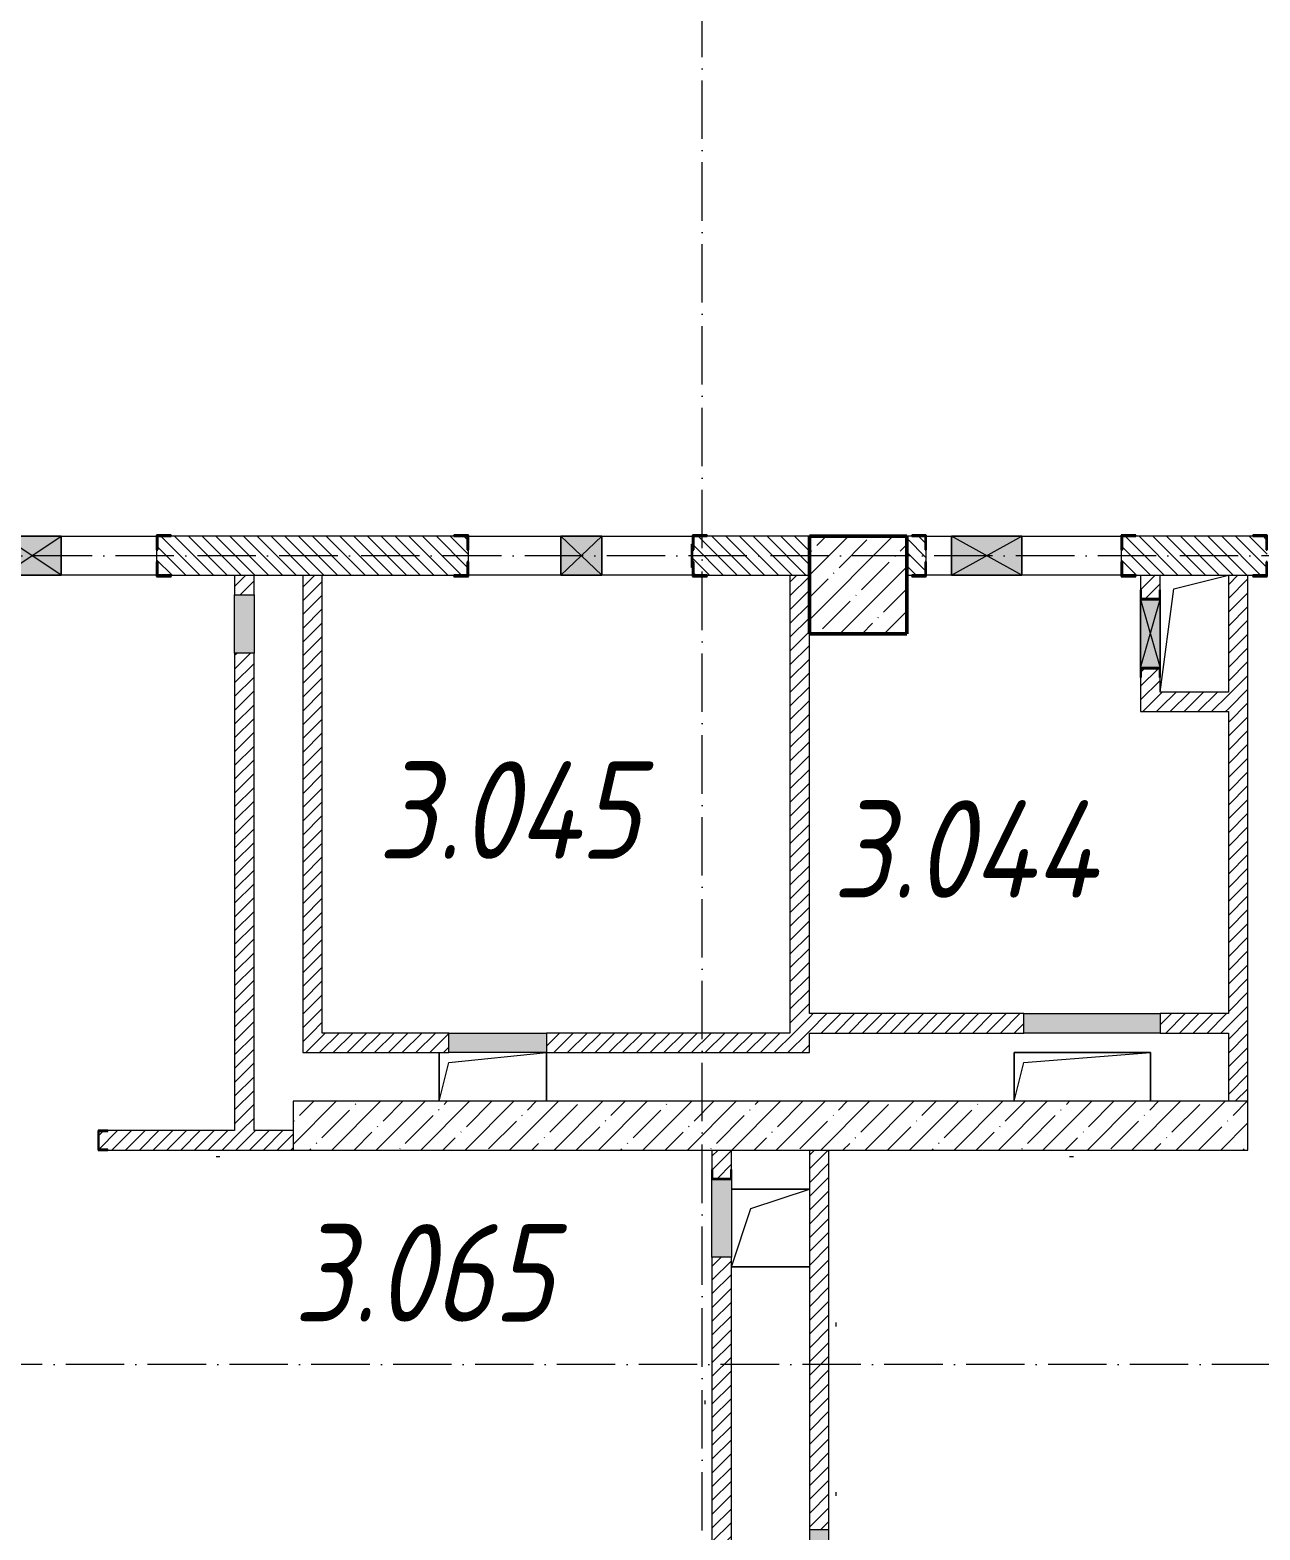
# Model space of a CAD drawing. Header units: millimetres. Extents: x -213536 to 1564669, y -45299 to 942238.
# Drawn here: x 148829 to 155142, y 459997 to 467695 of the extents above; entities that cross this region are included whole.
import ezdxf

# ---------------------------------------------------------------- set-up
doc = ezdxf.new("R2010")
doc.units = ezdxf.units.MM
doc.linetypes.add('50_200_ШТРИХ_1Т_ш5_п1_п1_', pattern=[700, 500, -100, 0, -100])
for name, color, linetype, lineweight in [('A-DETL-GENF-OTLN', 7, 'Continuous', 9), ('A-FLOR-____-OTLN', 7, 'Continuous', 9), ('A-GENM-____-MCUT', 7, 'Continuous', 25), ('A-GENM-____-OTLN', 7, 'Continuous', 9), ('A-GENM-____-OTLN-1', 7, 'Continuous', 25), ('A-GLAZ-____-OTLN', 7, 'Continuous', 9), ('A-WALL-____-MCUT-1', 7, 'Continuous', 9), ('A-WALL-____-MCUT-3', 7, 'Continuous', 9), ('A-WALL-____-PATT-1', 7, 'Continuous', 9), ('A-WALL-FNSH-MCUT-1', 7, 'Continuous', 9), ('I-WALL-____-OTLN', 7, 'Continuous', 9), ('S-COLS-____-MCUT', 7, 'Continuous', 50), ('S-COLS-____-OTLN', 7, 'Continuous', 9), ('S-GRID-____-OTLN-1', 7, '50_200_ШТРИХ_1Т_ш5_п1_п1_', 9), ('Марки помещений', 7, 'Continuous', 9)]:
    doc.layers.add(name, color=color, linetype=linetype, lineweight=lineweight)
doc.styles.add('ISOCPEUR_I_2', font='isocpeui.ttf', dxfattribs={"width": 0.85, "height": 2.3})
pattern_1 = [(135, (142429.057, 459015.94), (-35.35534, -35.35534), [])]
pattern_2 = [(45, (142429.057, 459015.94), (-35.35534, 35.35534), [])]

# ---------------------------------------------------------------- blocks, each defined once
blk = doc.blocks.new('BSC_Колонна _Прямоугольная - 500х500-V70-АР1_План отверстий 3 этажа в осях 1-64_А-ГГ')
at = {"layer": 'S-COLS-____-OTLN'}
h = blk.add_hatch(dxfattribs=at)
h.set_pattern_fill('FP_107', color=256, style=0, pattern_type=2)
h.set_pattern_definition([(45, (-10650, -5831.04), (-114.0493, 114.0493), []), (45, (-10535.95, -5831.04), (-114.0493, 114.0493), [201.612, -40.322, 3.353, -36.97])])
h.paths.add_polyline_path([(-58.9, -250), (250, -250), (250, 250), (-250, 250), (-250, -250)], flags=0)
at = {"layer": 'S-COLS-____-MCUT'}
for p, q in [((250, 250), (-250, 250)), ((-250, 250), (-250, -250)), ((250, -250), (250, 250)), ((-250, -250), (250, -250))]:
    blk.add_line(p, q, dxfattribs=at)
blk = doc.blocks.new('Фахверк_СКБ_Уголок - 200_3960_зеркало-28268689-АР1_План отверстий 3 этажа в осях 1-64_А-ГГ')
at = {"layer": 'A-GENM-____-MCUT'}
for p, q in [((200, 156), (125, 156)), ((125, 156), (125, 81)), ((200, 150), (200, 156)), ((125, 81), (131, 81)), ((131, 81), (131, 150)), ((131, 150), (200, 150)), ((131, 19), (125, 19)), ((125, 19), (125, -56)), ((131, -50), (131, 19)), ((125, -56), (200, -56)), ((200, -50), (131, -50)), ((200, -56), (200, -50))]:
    blk.add_line(p, q, dxfattribs=at)
blk = doc.blocks.new('154_Стойка_СКБ_Уголок - СМ-2180_200-28268025-АР1_План отверстий 3 этажа в осях 1-64_А-ГГ')
at = {"layer": 'A-GENM-____-MCUT'}
for p, q in [((125, 156), (125, 81)), ((200, 156), (125, 156)), ((200, 150), (200, 156)), ((125, 81), (131, 81)), ((131, 81), (131, 150)), ((131, 150), (200, 150)), ((131, 19), (125, 19)), ((125, 19), (125, -56)), ((131, -50), (131, 19)), ((125, -56), (200, -56)), ((200, -50), (131, -50)), ((200, -56), (200, -50))]:
    blk.add_line(p, q, dxfattribs=at)
blk = doc.blocks.new('Стойка_Влож_Полоса боковая - Полоса-V165-АР1_План отверстий 3 этажа в осях 1-64_А-ГГ')
at = {"layer": 'A-GENM-____-OTLN'}
for p, q in [((-5, 60), (0, 60)), ((-5, -60), (-5, 60)), ((0, -60), (-5, -60))]:
    blk.add_line(p, q, dxfattribs=at)
blk = doc.blocks.new('154_Фахверк_СКБ_Швеллер - Тип_100_3960-28331862-АР1_План отверстий 3 этажа в осях 1-64_А-ГГ')
at = {"layer": 'A-GENM-____-MCUT'}
for p, q in [((175, 50), (125, 50)), ((125, 50), (125, -50)), ((128, 47), (175, 47)), ((128, -47), (128, 47)), ((175, 47), (175, 50)), ((125, -50), (175, -50)), ((175, -47), (128, -47)), ((175, -50), (175, -47))]:
    blk.add_line(p, q, dxfattribs=at)
blk = doc.blocks.new('AR_Отверстие Ниша - Лючок-32406162-АР1_План отверстий 3 этажа в осях 1-64_А-ГГ')
at = {"layer": 'A-GLAZ-____-OTLN'}
blk.add_hatch(color=256, dxfattribs=at).paths.add_polyline_path([(-150, -50), (150, -50), (150, 50), (-150, 50)], flags=0)
for p, q in [((-150, 50), (150, 50)), ((-150, -50), (-150, 50)), ((150, 50), (150, -50)), ((150, -50), (-150, -50))]:
    blk.add_line(p, q, dxfattribs=at)
blk = doc.blocks.new('AR_Отверстие Ниша - Лючок-32405374-АР1_План отверстий 3 этажа в осях 1-64_А-ГГ')
at = {"layer": 'A-GLAZ-____-OTLN'}
blk.add_hatch(color=256, dxfattribs=at).paths.add_polyline_path([(200, -47), (200, 50), (-200, 50), (-200, -50), (200, -50)], flags=0)
for p, q in [((200, 50), (-200, 50)), ((200, -50), (200, 50)), ((-200, -50), (200, -50))]:
    blk.add_line(p, q, dxfattribs=at)
blk = doc.blocks.new('AR_Отверстие Ниша - Лючок-32406186-АР1_План отверстий 3 этажа в осях 1-64_А-ГГ')
at = {"layer": 'A-GLAZ-____-OTLN'}
blk.add_hatch(color=256, dxfattribs=at).paths.add_polyline_path([(350, -50), (350, 50), (-350, 50), (-350, -50)], flags=0)
for p, q in [((-350, 50), (350, 50)), ((-350, -50), (-350, 50)), ((350, 50), (350, -50)), ((350, -50), (-350, -50))]:
    blk.add_line(p, q, dxfattribs=at)
blk = doc.blocks.new('AR_Отверстие Ниша - Лючок-32402598-АР1_План отверстий 3 этажа в осях 1-64_А-ГГ')
at = {"layer": 'A-GLAZ-____-OTLN'}
blk.add_hatch(color=256, dxfattribs=at).paths.add_polyline_path([(250, -50), (250, 50), (-250, 50), (-250, -50), (23.6, -50)], flags=0)
for p, q in [((-250, 50), (250, 50)), ((-250, -50), (-250, 50)), ((250, 50), (250, -50)), ((250, -50), (-250, -50))]:
    blk.add_line(p, q, dxfattribs=at)
blk = doc.blocks.new('AR_Отверстие Ниша - Лючок-32405436-АР1_План отверстий 3 этажа в осях 1-64_А-ГГ')
at = {"layer": 'A-GLAZ-____-OTLN'}
blk.add_hatch(color=256, dxfattribs=at).paths.add_polyline_path([(-200, -50), (200, -50), (200, 50), (-200, 50)], flags=0)
for p, q in [((-200, 50), (200, 50)), ((-200, -50), (-200, 50)), ((200, -50), (-200, -50))]:
    blk.add_line(p, q, dxfattribs=at)
blk = doc.blocks.new('154_Фахверк_СКБ_Швеллер - Тип_100_3960_зеркало-29769493-АР1_План отверстий 3 этажа в осях 1-64_А-ГГ')
at = {"layer": 'A-GENM-____-MCUT'}
for p, q in [((175, 50), (125, 50)), ((125, 50), (125, -50)), ((128, 47), (175, 47)), ((128, -47), (128, 47)), ((175, 47), (175, 50)), ((125, -50), (175, -50)), ((175, -47), (128, -47)), ((175, -50), (175, -47))]:
    blk.add_line(p, q, dxfattribs=at)
blk = doc.blocks.new('AR_Отверстие прямоугольное _в плите_ - AR_Отверстие прямоугольное _в плите_-30459209-АР1_План отверстий 3 этажа в осях 1-64_А-ГГ')
at = {"layer": 'A-GENM-____-OTLN'}
for p, q in [((-275, 125), (-275, -125)), ((-225, 75), (275, 125)), ((275, -125), (275, 125)), ((-275, -125), (-225, 75))]:
    blk.add_line(p, q, dxfattribs=at)
blk = doc.blocks.new('AR_Отверстие прямоугольное _в плите_ - AR_Отверстие прямоугольное _в плите_-30459211-АР1_План отверстий 3 этажа в осях 1-64_А-ГГ')
at = {"layer": 'A-GENM-____-OTLN'}
for p, q in [((200, 200), (-200, 200)), ((-100, 100), (200, 200)), ((-200, -200), (-100, 100)), ((-200, -200), (200, -200))]:
    blk.add_line(p, q, dxfattribs=at)
blk = doc.blocks.new('AR_Отверстие прямоугольное _в плите_ - AR_Отверстие прямоугольное _в плите_-30459221-АР1_План отверстий 3 этажа в осях 1-64_А-ГГ')
at = {"layer": 'A-GENM-____-OTLN'}
for p, q in [((350, 125), (-350, 125)), ((-350, 125), (-350, -125)), ((-300, 75), (350, 125)), ((350, -125), (350, 125)), ((-350, -125), (-300, 75))]:
    blk.add_line(p, q, dxfattribs=at)
blk = doc.blocks.new('AR_Отверстие прямоугольное _в плите_ - AR_Отверстие прямоугольное _в плите_-30552533-АР1_План отверстий 3 этажа в осях 1-64_А-ГГ')
at = {"layer": 'A-GENM-____-OTLN'}
for p, q in [((-105, 230), (175, 300)), ((-175, -300), (-105, 230))]:
    blk.add_line(p, q, dxfattribs=at)
blk = doc.blocks.new('AR_Отверстие прямоугольное _в стене__БезПР - AR_Отверстие прямоугольное _в стене__БезПР-36428349-АР1_План отверстий 3 этажа в осях 1-64_А-ГГ')
at = {"layer": 'A-GLAZ-____-OTLN'}
blk.add_hatch(color=256, dxfattribs=at).paths.add_polyline_path([(-150, 100), (-150, -100), (150, -100), (150, 100)], flags=0)
at = {"layer": 'A-DETL-GENF-OTLN'}
for p, q in [((-150, -100), (-150, 100)), ((-150, 100), (150, 100)), ((150, 100), (-150, -100)), ((-150, 100), (150, -100)), ((150, 100), (-150, 100)), ((-150, 100), (-150, -100)), ((150, 100), (150, -100)), ((150, -100), (150, 100)), ((150, -100), (-150, -100)), ((-150, -100), (150, -100))]:
    blk.add_line(p, q, dxfattribs=at)
at = {"layer": 'A-GLAZ-____-OTLN'}
blk.add_line((150, 100), (-150, 100), dxfattribs=at)
blk = doc.blocks.new('AR_Отверстие прямоугольное _в стене__БезПР - AR_Отверстие прямоугольное _в стене__БезПР-36899618-АР1_План отверстий 3 этажа в осях 1-64_А-ГГ')
at = {"layer": 'A-GLAZ-____-OTLN'}
blk.add_hatch(color=256, dxfattribs=at).paths.add_polyline_path([(-105, 100), (-105, -100), (105, -100), (105, 100)], flags=0)
at = {"layer": 'A-DETL-GENF-OTLN'}
for p, q in [((-105, -100), (-105, 100)), ((-105, 100), (105, 100)), ((105, 100), (-105, -100)), ((-105, 100), (105, -100)), ((105, 100), (-105, 100)), ((-105, 100), (-105, -100)), ((105, 100), (105, -100)), ((105, -100), (105, 100)), ((105, -100), (-105, -100)), ((-105, -100), (105, -100))]:
    blk.add_line(p, q, dxfattribs=at)
blk = doc.blocks.new('AR_Отверстие прямоугольное _в стене_ - AR_Отверстие прямоугольное _в стене__ОВ-36986906-АР1_План отверстий 3 этажа в осях 1-64_А-ГГ')
at = {"layer": 'A-GLAZ-____-OTLN'}
blk.add_hatch(color=256, dxfattribs=at).paths.add_polyline_path([(-175, -47), (-175, -50), (175, -50), (175, 50), (-175, 50), (-175, 47)], flags=0)
at = {"layer": 'A-DETL-GENF-OTLN'}
for p, q in [((-175, 50), (175, 50)), ((175, 50), (-175, -50)), ((-175, 50), (175, -50)), ((175, 50), (-175, 50)), ((175, -50), (-175, -50)), ((-175, -50), (175, -50))]:
    blk.add_line(p, q, dxfattribs=at)
blk = doc.blocks.new('AR_Отверстие прямоугольное _в стене_ - AR_Отверстие прямоугольное _в стене__ОВ-36986394-АР1_План отверстий 3 этажа в осях 1-64_А-ГГ')
at = {"layer": 'A-GLAZ-____-OTLN'}
blk.add_hatch(color=256, dxfattribs=at).paths.add_polyline_path([(-180, 100), (-180, -100), (180, -100), (180, 100)], flags=0)
at = {"layer": 'A-DETL-GENF-OTLN'}
for p, q in [((-180, -100), (-180, 100)), ((-180, 100), (180, 100)), ((180, 100), (-180, -100)), ((-180, 100), (180, -100)), ((180, 100), (-180, 100)), ((-180, 100), (-180, -100)), ((180, 100), (180, -100)), ((180, -100), (180, 100)), ((180, -100), (-180, -100)), ((-180, -100), (180, -100))]:
    blk.add_line(p, q, dxfattribs=at)

msp = doc.modelspace()

# ---------------------------------------------------------------- hatches: boundary and pattern name
at = {"layer": 'A-WALL-____-PATT-1'}
h = msp.add_hatch(dxfattribs=at)
h.set_pattern_fill('FP_6', color=256, style=0, pattern_type=2)
h.set_pattern_definition(pattern_1)
h.paths.add_polyline_path([(152235.1, 464897), (152829.1, 464897), (152829.1, 465097), (152235.1, 465097), (152235.1, 465028), (152229.1, 465028), (152229.1, 464966), (152235.1, 464966)], flags=0)
h.paths.add_polyline_path([(149485.2, 464897), (151073.1, 464897), (151073.1, 464966), (151079.1, 464966), (151079.1, 465028), (151073.1, 465028), (151073.1, 465097), (149485.1, 465097), (149485.1, 465028), (149479.1, 465028), (149479.1, 464966), (149485.1, 464966), (149485.1, 464897)], flags=0)
h.paths.add_polyline_path([(148229.1, 464897), (148323.1, 464897), (148323.1, 464966), (148329.1, 464966), (148329.1, 465028), (148323.1, 465028), (148323.1, 465097), (148229.1, 465097), (148229.1, 464991)], flags=0)
h = msp.add_hatch(dxfattribs=at)
h.set_pattern_fill('FP_6', color=256, style=0, pattern_type=2)
h.set_pattern_definition(pattern_1)
h.paths.add_polyline_path([(156829.1, 464897), (156829.1, 465097), (156335.1, 465097), (156335.1, 465028), (156329.1, 465028), (156329.1, 464966), (156335.1, 464966), (156335.1, 464897), (156555.1, 464897)], flags=0)
h.paths.add_polyline_path([(154787.6, 464897), (155173.1, 464897), (155173.1, 464966), (155179.1, 464966), (155179.1, 465028), (155173.1, 465028), (155173.1, 465097), (154435.1, 465097), (154435.1, 465028), (154429.1, 465028), (154429.1, 464966), (154435.1, 464966), (154435.1, 464897), (154504.1, 464897)], flags=0)
h.paths.add_polyline_path([(153329.1, 464897), (153423.1, 464897), (153423.1, 464966), (153429.1, 464966), (153429.1, 465028), (153423.1, 465028), (153423.1, 465097), (153329.1, 465097), (153329.1, 464910.2)], flags=0)
h = msp.add_hatch(dxfattribs=at)
h.set_pattern_fill('FP_5', color=256, style=0, pattern_type=2)
h.set_pattern_definition(pattern_2)
h.paths.add_polyline_path([(149879.1, 462047), (149979.1, 462047), (149979.1, 464497), (149879.1, 464497), (149879.1, 463190.1)], flags=0)
h.paths.add_polyline_path([(149879.1, 464797), (149979.1, 464797), (149979.1, 464897), (149879.1, 464897)], flags=0)
h = msp.add_hatch(dxfattribs=at)
h.set_pattern_fill('FP_5', color=256, style=0, pattern_type=2)
h.set_pattern_definition(pattern_2)
h.paths.add_polyline_path([(150329.1, 462547), (150329.1, 464897), (150229.1, 464897), (150229.1, 462547)], flags=0)
h = msp.add_hatch(dxfattribs=at)
h.set_pattern_fill('FP_5', color=256, style=0, pattern_type=2)
h.set_pattern_definition(pattern_2)
h.paths.add_polyline_path([(152729.1, 462547), (152829.1, 462547), (152829.1, 464897), (152729.1, 464897), (152729.1, 463190.1)], flags=0)
h = msp.add_hatch(dxfattribs=at)
h.set_pattern_fill('FP_5', color=256, style=0, pattern_type=2)
h.set_pattern_definition(pattern_2)
h.paths.add_polyline_path([(154629.1, 464197), (154629.1, 464372), (154626.1, 464372), (154626.1, 464419), (154532.1, 464419), (154532.1, 464372), (154529.1, 464372), (154529.1, 464197)], flags=0)
h.paths.add_polyline_path([(154626.1, 464775), (154626.1, 464822), (154629.1, 464822), (154629.1, 464897), (154529.1, 464897), (154529.1, 464822), (154532.1, 464822), (154532.1, 464775), (154549.4, 464775)], flags=0)
h = msp.add_hatch(dxfattribs=at)
h.set_pattern_fill('FP_5', color=256, style=0, pattern_type=2)
h.set_pattern_definition(pattern_2)
h.paths.add_polyline_path([(155079.1, 462197), (155079.1, 464897), (154979.1, 464897), (154979.1, 462197)], flags=0)
h = msp.add_hatch(dxfattribs=at)
h.set_pattern_fill('FP_5', color=256, style=0, pattern_type=2)
h.set_pattern_definition(pattern_2)
h.paths.add_polyline_path([(154979.1, 464197), (154979.1, 464297), (154629.1, 464297), (154629.1, 464197), (154787.6, 464197)], flags=0)
h = msp.add_hatch(dxfattribs=at)
h.set_pattern_fill('FP_5', color=256, style=0, pattern_type=2)
h.set_pattern_definition(pattern_2)
h.paths.add_polyline_path([(154787.6, 462547), (154979.1, 462547), (154979.1, 462647), (154629.1, 462647), (154629.1, 462547)], flags=0)
h.paths.add_polyline_path([(153929.1, 462547), (153929.1, 462647), (152829.1, 462647), (152829.1, 462547), (153020.2, 462547)], flags=0)
h = msp.add_hatch(dxfattribs=at)
h.set_pattern_fill('FP_5', color=256, style=0, pattern_type=2)
h.set_pattern_definition(pattern_2)
h.paths.add_polyline_path([(152829.1, 462447), (152829.1, 462547), (151479.1, 462547), (151479.1, 462447)], flags=0)
h.paths.add_polyline_path([(150979.1, 462447), (150979.1, 462547), (150229.1, 462547), (150229.1, 462447)], flags=0)
h = msp.add_hatch(dxfattribs=at)
h.set_pattern_fill('FP_38', color=256, style=0, pattern_type=2)
h.set_pattern_definition([(45, (142429.06, 459015.94), (-114.0493, 114.0493), []), (45, (142543.1, 459015.94), (-114.0493, 114.0493), [201.612, -40.322, 3.353, -36.97])])
h.paths.add_polyline_path([(155079.1, 461947), (155079.1, 462197), (150179.1, 462197), (150179.1, 461947), (154787.6, 461947)], flags=0)
h = msp.add_hatch(dxfattribs=at)
h.set_pattern_fill('FP_5', color=256, style=0, pattern_type=2)
h.set_pattern_definition(pattern_2)
h.paths.add_polyline_path([(150179.1, 461947), (150179.1, 462047), (149229.1, 462047), (149229.1, 462044), (149182.1, 462044), (149182.1, 461950), (149229.1, 461950), (149229.1, 461947), (149485.2, 461947)], flags=0)
h = msp.add_hatch(dxfattribs=at)
h.set_pattern_fill('FP_5', color=256, style=0, pattern_type=2)
h.set_pattern_definition(pattern_2)
h.paths.add_polyline_path([(152429.1, 457347), (152429.1, 457597), (152329.1, 457597), (152329.1, 457347)], flags=0)
h.paths.add_polyline_path([(152329.1, 457997), (152429.1, 457997), (152429.1, 459547), (152426.1, 459547), (152426.1, 459594), (152332.1, 459594), (152332.1, 459547), (152329.1, 459547), (152329.1, 458029.9)], flags=0)
h.paths.add_polyline_path([(152332.2, 459597), (152429.1, 459597), (152429.1, 461397), (152329.1, 461397), (152329.1, 459597), (152332.1, 459597)], flags=0)
h.paths.add_polyline_path([(152426.1, 461800), (152426.1, 461847), (152429.1, 461847), (152429.1, 461947), (152329.1, 461947), (152329.1, 461847), (152332.1, 461847), (152332.1, 461800)], flags=0)
h = msp.add_hatch(dxfattribs=at)
h.set_pattern_fill('FP_5', color=256, style=0, pattern_type=2)
h.set_pattern_definition(pattern_2)
h.paths.add_polyline_path([(152929.1, 457597), (152929.1, 459547), (152926.1, 459547), (152926.1, 459594), (152832.1, 459594), (152832.1, 459547), (152829.1, 459547), (152829.1, 457597)], flags=0)
h.paths.add_polyline_path([(152929.1, 459997), (152929.1, 461947), (152829.1, 461947), (152829.1, 459997)], flags=0)

# ---------------------------------------------------------------- linework, layer by layer
at = {"layer": 'A-FLOR-____-OTLN'}
for p, q in [((150929.1, 462197), (150929.1, 462447)), ((151479.1, 462447), (151479.1, 462197)), ((153879.1, 462447), (154579.1, 462447)), ((153879.1, 462197), (153879.1, 462447)), ((154579.1, 462447), (154579.1, 462197)), ((152429.1, 461747), (152829.1, 461747)), ((152829.1, 461347), (152429.1, 461347))]:
    msp.add_line(p, q, dxfattribs=at)
at = {"layer": 'A-WALL-____-MCUT-1'}
for p, q in [((155079.1, 462197), (150179.1, 462197)), ((150179.1, 462197), (150179.1, 461947)), ((155079.1, 461947), (155079.1, 462197)), ((150179.1, 461947), (155079.1, 461947))]:
    msp.add_line(p, q, dxfattribs=at)
at = {"layer": 'A-WALL-____-MCUT-3'}
for p, q in [((151004.1, 465097), (149554.1, 465097)), ((152829.1, 465097), (152304.1, 465097)), ((153354.1, 465097), (153329.1, 465097)), ((155104.1, 465097), (154504.1, 465097)), ((149479.1, 465028), (149479.1, 464966)), ((151079.1, 464966), (151079.1, 465028)), ((152229.1, 465028), (152229.1, 464966)), ((153429.1, 464966), (153429.1, 465028)), ((154429.1, 465028), (154429.1, 464966)), ((149554.1, 464897), (151004.1, 464897)), ((152304.1, 464897), (152829.1, 464897)), ((153329.1, 464897), (153354.1, 464897)), ((154504.1, 464897), (155104.1, 464897))]:
    msp.add_line(p, q, dxfattribs=at)
at = {"layer": 'A-WALL-FNSH-MCUT-1'}
for p, q in [((149879.1, 464897), (149879.1, 464797)), ((149979.1, 464797), (149979.1, 464897)), ((150229.1, 464897), (150229.1, 462447)), ((150329.1, 462547), (150329.1, 464897)), ((152729.1, 464897), (152729.1, 462547)), ((154529.1, 464897), (154529.1, 464822)), ((154629.1, 464822), (154629.1, 464897)), ((154979.1, 464897), (154979.1, 464297)), ((155079.1, 462197), (155079.1, 464897)), ((152829.1, 462647), (152829.1, 464597)), ((149879.1, 464497), (149879.1, 462047)), ((149979.1, 462047), (149979.1, 464497)), ((154529.1, 464372), (154529.1, 464197)), ((154629.1, 464297), (154629.1, 464372)), ((154979.1, 464297), (154629.1, 464297)), ((154529.1, 464197), (154979.1, 464197)), ((154979.1, 464197), (154979.1, 462647)), ((153929.1, 462647), (152829.1, 462647)), ((154979.1, 462647), (154629.1, 462647)), ((150979.1, 462547), (150329.1, 462547)), ((152729.1, 462547), (151479.1, 462547)), ((152829.1, 462447), (152829.1, 462547)), ((152829.1, 462547), (153929.1, 462547)), ((154629.1, 462547), (154979.1, 462547)), ((154979.1, 462547), (154979.1, 462197)), ((150229.1, 462447), (150979.1, 462447)), ((151479.1, 462447), (152829.1, 462447)), ((149879.1, 462047), (149229.1, 462047)), ((150179.1, 462047), (149979.1, 462047)), ((149229.1, 461947), (150179.1, 461947)), ((149804.1, 461912), (149784.1, 461912)), ((152329.1, 461947), (152329.1, 461847)), ((152429.1, 461847), (152429.1, 461947)), ((152829.1, 461947), (152829.1, 459997)), ((152929.1, 459997), (152929.1, 461947)), ((154184.1, 461912), (154164.1, 461912)), ((152329.1, 461397), (152329.1, 459597)), ((152429.1, 459597), (152429.1, 461397)), ((152964.1, 461062), (152964.1, 461042)), ((152294.1, 460642), (152294.1, 460662)), ((152964.1, 460192), (152964.1, 460172))]:
    msp.add_line(p, q, dxfattribs=at)
at = {"layer": 'I-WALL-____-OTLN'}
for p, q in [((148989.1, 465097), (149479.1, 465097)), ((151079.1, 465097), (151554.1, 465097)), ((151764.1, 465097), (152229.1, 465097)), ((153429.1, 465097), (153559.1, 465097)), ((153919.1, 465097), (154429.1, 465097)), ((149479.1, 464897), (148989.1, 464897)), ((151554.1, 464897), (151079.1, 464897)), ((152229.1, 464897), (151764.1, 464897)), ((153559.1, 464897), (153429.1, 464897)), ((154429.1, 464897), (153919.1, 464897))]:
    msp.add_line(p, q, dxfattribs=at)
at = {"layer": 'S-GRID-____-OTLN-1', "color": 251, "ltscale": 0.6, "true_color": 0x636466}
for p, q in [((152279.1, 454533.3), (152279.1, 508896.9)), ((232747.8, 464997), (137760.3, 464997)), ((246355.5, 460847), (137760.3, 460847))]:
    msp.add_line(p, q, dxfattribs=at)

# ---------------------------------------------------------------- block references
at = {"layer": 'A-GENM-____-OTLN'}
for name, p in [('Стойка_Влож_Полоса боковая - Полоса-V165-АР1_План отверстий 3 этажа в осях 1-64_А-ГГ', (152229.1, 464997)), ('AR_Отверстие прямоугольное _в плите_ - AR_Отверстие прямоугольное _в плите_-30552533-АР1_План отверстий 3 этажа в осях 1-64_А-ГГ', (154804.1, 464597)), ('AR_Отверстие прямоугольное _в плите_ - AR_Отверстие прямоугольное _в плите_-30459209-АР1_План отверстий 3 этажа в осях 1-64_А-ГГ', (151204.1, 462322)), ('AR_Отверстие прямоугольное _в плите_ - AR_Отверстие прямоугольное _в плите_-30459221-АР1_План отверстий 3 этажа в осях 1-64_А-ГГ', (154229.1, 462322)), ('AR_Отверстие прямоугольное _в плите_ - AR_Отверстие прямоугольное _в плите_-30459211-АР1_План отверстий 3 этажа в осях 1-64_А-ГГ', (152629.1, 461547))]:
    msp.add_blockref(name, p, dxfattribs=at)
at = {"layer": 'A-GENM-____-OTLN-1'}
for name, p in [('154_Стойка_СКБ_Уголок - СМ-2180_200-28268025-АР1_План отверстий 3 этажа в осях 1-64_А-ГГ', (149354.1, 464947)), ('154_Стойка_СКБ_Уголок - СМ-2180_200-28268025-АР1_План отверстий 3 этажа в осях 1-64_А-ГГ', (152104.1, 464947)), ('154_Стойка_СКБ_Уголок - СМ-2180_200-28268025-АР1_План отверстий 3 этажа в осях 1-64_А-ГГ', (154304.1, 464947)), ('154_Фахверк_СКБ_Швеллер - Тип_100_3960-28331862-АР1_План отверстий 3 этажа в осях 1-64_А-ГГ', (149054.1, 461997))]:
    msp.add_blockref(name, p, dxfattribs=at)
for name, p, rotation in [('154_Стойка_СКБ_Уголок - СМ-2180_200-28268025-АР1_План отверстий 3 этажа в осях 1-64_А-ГГ', (151204.1, 465047), 180), ('Фахверк_СКБ_Уголок - 200_3960_зеркало-28268689-АР1_План отверстий 3 этажа в осях 1-64_А-ГГ', (153554.1, 465047), 180), ('154_Стойка_СКБ_Уголок - СМ-2180_200-28268025-АР1_План отверстий 3 этажа в осях 1-64_А-ГГ', (155304.1, 465047), 180), ('154_Фахверк_СКБ_Швеллер - Тип_100_3960_зеркало-29769493-АР1_План отверстий 3 этажа в осях 1-64_А-ГГ', (154579.1, 464647), 90), ('154_Фахверк_СКБ_Швеллер - Тип_100_3960-28331862-АР1_План отверстий 3 этажа в осях 1-64_А-ГГ', (154579.1, 464547), 270), ('154_Фахверк_СКБ_Швеллер - Тип_100_3960_зеркало-29769493-АР1_План отверстий 3 этажа в осях 1-64_А-ГГ', (152379.1, 461672), 89.9999999999997)]:
    msp.add_blockref(name, p, dxfattribs=dict(at, rotation=rotation))
at = {"layer": 'A-GLAZ-____-OTLN'}
for name, p, rotation in [('AR_Отверстие прямоугольное _в стене__БезПР - AR_Отверстие прямоугольное _в стене__БезПР-36428349-АР1_План отверстий 3 этажа в осях 1-64_А-ГГ', (148839.1, 464997), 180), ('AR_Отверстие прямоугольное _в стене__БезПР - AR_Отверстие прямоугольное _в стене__БезПР-36899618-АР1_План отверстий 3 этажа в осях 1-64_А-ГГ', (151659.1, 464997), 180), ('AR_Отверстие прямоугольное _в стене_ - AR_Отверстие прямоугольное _в стене__ОВ-36986394-АР1_План отверстий 3 этажа в осях 1-64_А-ГГ', (153739.1, 464997), 180), ('AR_Отверстие Ниша - Лючок-32406162-АР1_План отверстий 3 этажа в осях 1-64_А-ГГ', (149929.1, 464647), 89.9999999999997), ('AR_Отверстие прямоугольное _в стене_ - AR_Отверстие прямоугольное _в стене__ОВ-36986906-АР1_План отверстий 3 этажа в осях 1-64_А-ГГ', (154579.1, 464597), 90), ('AR_Отверстие Ниша - Лючок-32405436-АР1_План отверстий 3 этажа в осях 1-64_А-ГГ', (152379.1, 461597), 89.9999999999997), ('AR_Отверстие Ниша - Лючок-32405374-АР1_План отверстий 3 этажа в осях 1-64_А-ГГ', (152879.1, 459797), 89.9999999999997)]:
    msp.add_blockref(name, p, dxfattribs=dict(at, rotation=rotation))
for name, p in [('AR_Отверстие Ниша - Лючок-32406186-АР1_План отверстий 3 этажа в осях 1-64_А-ГГ', (154279.1, 462597)), ('AR_Отверстие Ниша - Лючок-32402598-АР1_План отверстий 3 этажа в осях 1-64_А-ГГ', (151229.1, 462497))]:
    msp.add_blockref(name, p, dxfattribs=at)
at = {"layer": 'S-COLS-____-OTLN'}
msp.add_blockref('BSC_Колонна _Прямоугольная - 500х500-V70-АР1_План отверстий 3 этажа в осях 1-64_А-ГГ', (153079.1, 464847), dxfattribs=at)

# ---------------------------------------------------------------- texts
at = {"layer": 'Марки помещений', "char_height": 500, "attachment_point": 1, "style": 'ISOCPEUR_I_2'}
for s, insert, width in [('3.045', (150613.9, 463941.7), 817.721), ('3.044', (152947.8, 463741.7), 849.789), ('3.065', (150181.6, 461566.8), 785.654)]:
    msp.add_mtext(s, dxfattribs=dict(at, insert=insert, width=width))

doc.saveas('drawing.dxf')
